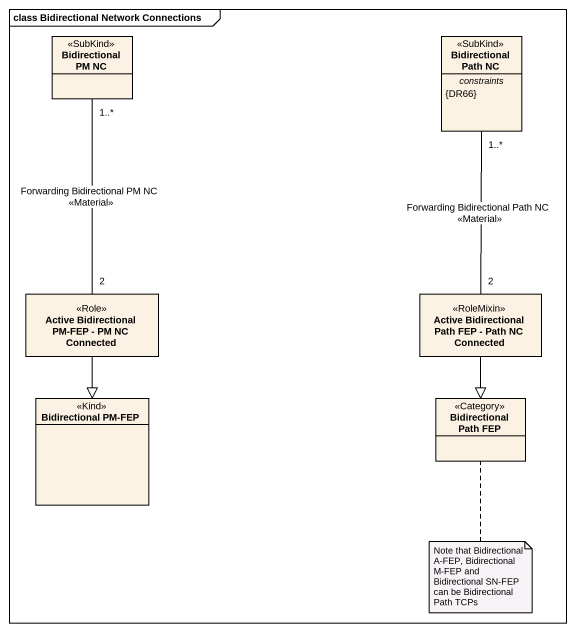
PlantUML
@startuml
mainframe class Bidirectional Network Connections
hide circle
hide empty members
class "Bidirectional PM NC" as Bidirectional_PM_NC <<SubKind>>
class "Bidirectional Path NC" as Bidirectional_Path_NC <<SubKind>> {
  -- constraints --
  {DR66}
}
class "Active Bidirectional PM-FEP - PM NC Connected" as Active_Bidirectional_PM_FEP <<Role>>
class "Active Bidirectional Path FEP - Path NC Connected" as Active_Bidirectional_Path <<RoleMixin>>
class "Bidirectional PM-FEP" as Bidirectional_PM_FEP <<Kind>>
class "Bidirectional Path FEP" as Bidirectional_Path_FEP <<Category>>
Bidirectional_PM_NC "1..*" -- "2" Active_Bidirectional_PM_FEP : Forwarding Bidirectional PM NC\n<<Material>>
Bidirectional_Path_NC "1..*" -- "2" Active_Bidirectional_Path : Forwarding Bidirectional Path NC\n<<Material>>
Active_Bidirectional_PM_FEP --|> Bidirectional_PM_FEP
Active_Bidirectional_Path --|> Bidirectional_Path_FEP
note bottom of Bidirectional_Path_FEP : Note that Bidirectional A-FEP, Bidirectional M-FEP and Bidirectional SN-FEP can be Bidirectional Path TCPs
@enduml
